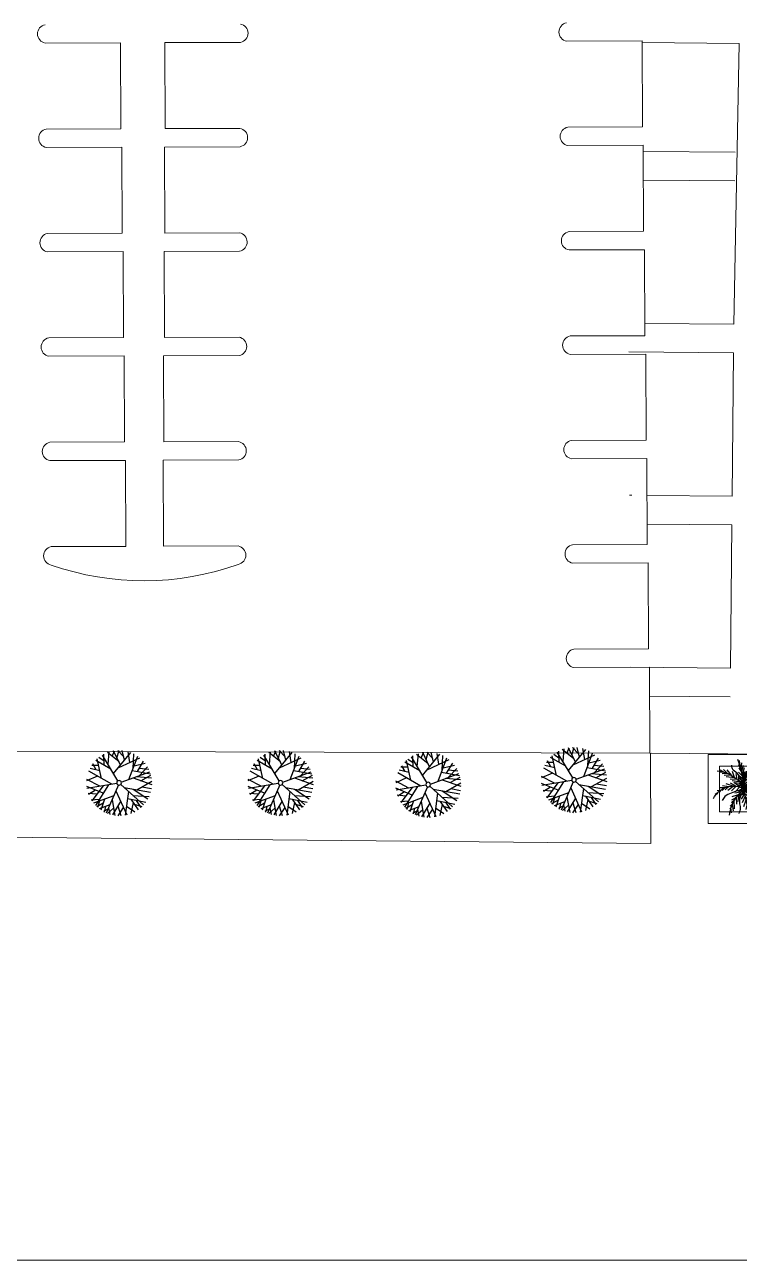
# Model space of a CAD drawing. Header units: millimetres. Extents: x 216896 to 446004, y 63591 to 243769.
# Drawn here: x 236456 to 261370, y 63591 to 106694 of the extents above; entities that cross this region are included whole.
import ezdxf

# ---------------------------------------------------------------- set-up
doc = ezdxf.new("R2010")
doc.units = ezdxf.units.MM
doc.layers.add('concr. box', color=250, linetype='Continuous', lineweight=20)
doc.layers.add('green', color=7, linetype='Continuous', true_color=0x45e718)
doc.layers.add('trees', color=7, linetype='Continuous', true_color=0x547000)
doc.layers.add('line pedestr', color=7, linetype='Continuous', lineweight=5, true_color=0x1c1c1c)

# ---------------------------------------------------------------- blocks, each defined once
blk = doc.blocks.new('A$C19F01AD3')
at = {"color": 0}
for p, q in [((-0.053, 0.401), (-0.557, 0.761)), ((-0.281, 0.137), (-0.489, 0.808)), ((-0.292, 0.682), (-0.444, 0.833)), ((-0.41, 0.656), (-0.413, 0.85)), ((-0.095, 0.686), (-0.355, 0.876)), ((-0.284, 0.566), (-0.306, 0.895)), ((-0.115, 0.82), (-0.22, 0.92)), ((-0.199, 0.762), (-0.197, 0.926)), ((-0.003, 0.066), (-0.132, 0.938)), ((-0.108, 0.772), (-0.021, 0.947)), ((0.036, 0.751), (-0.094, 0.942)), ((-0.071, 0.523), (0.125, 0.94)), ((-0.03, 0.247), (0.451, 0.836)), ((0.181, 0.505), (0.055, 0.946)), ((0.139, 0.654), (0.295, 0.902)), ((0.301, 0.652), (0.208, 0.926)), ((0.327, 0.171), (0.415, 0.854)), ((0.537, 0.448), (0.555, 0.771)), ((-0.365, 0.409), (-0.874, 0.342)), ((-0.056, 0.034), (-0.851, 0.397)), ((-0.537, 0.486), (-0.78, 0.526)), ((-0.603, 0.378), (-0.762, 0.551)), ((-0.427, 0.608), (-0.645, 0.687)), ((-0.423, 0.202), (-0.625, 0.705)), ((0.057, 0.032), (0.844, 0.436)), ((0.354, 0.378), (0.885, 0.344)), ((0.381, 0.592), (0.656, 0.688)), ((0.447, 0.372), (0.728, 0.611)), ((0.581, 0.486), (0.812, 0.493)), ((0.61, 0.361), (0.792, 0.525)), ((-0.191, 0.096), (-0.93, -0.097)), ((-0.514, 0.243), (-0.925, 0.146)), ((-0.649, -0.024), (-0.917, 0.192)), ((-0.519, 0.01), (-0.785, -0.504)), ((0.172, 0.091), (0.947, 0.026)), ((0.438, 0.069), (0.92, 0.232)), ((0.481, 0.25), (0.935, 0.157)), ((0.542, 0.06), (0.9, -0.29)), ((-0.623, -0.191), (-0.916, -0.185)), ((-0.695, -0.33), (-0.891, -0.28)), ((-0.739, -0.188), (-0.874, -0.33)), ((-0.33, -0.318), (-0.818, -0.45)), ((-0.048, -0.045), (-0.672, -0.648)), ((-0.222, -0.214), (0.101, -0.931)), ((0.058, -0.031), (0.774, -0.539)), ((0.25, -0.167), (0.318, -0.882)), ((0.351, -0.239), (0.926, -0.196)), ((0.447, -0.307), (0.864, -0.381)), ((0.513, -0.354), (0.675, -0.657)), ((0.592, -0.221), (0.832, -0.446)), ((0.66, -0.055), (0.944, -0.08)), ((-0.579, -0.491), (-0.753, -0.551)), ((-0.544, -0.376), (-0.636, -0.683)), ((-0.158, -0.58), (-0.551, -0.753)), ((-0.44, -0.424), (-0.504, -0.786)), ((-0.393, -0.684), (-0.371, -0.857)), ((-0.092, -0.504), (-0.391, -0.848)), ((-0.245, -0.681), (-0.239, -0.903)), ((-0.018, -0.666), (-0.154, -0.922)), ((-0.135, -0.408), (0.394, -0.852)), ((0.148, -0.645), (0.016, -0.936)), ((0.282, -0.506), (0.196, -0.916)), ((0.276, -0.444), (0.808, -0.487)), ((0.289, -0.582), (0.583, -0.738)), ((0.426, -0.456), (0.522, -0.782)), ((0.458, -0.563), (0.724, -0.603)), ((-0.066, -0.756), (-0.281, -0.891))]:
    blk.add_line(p, q, dxfattribs=at)
blk.add_circle((0, 0), 0.0659, dxfattribs=at)
blk = doc.blocks.new('PALM')
for points in [[(0.673, 1.652), (0.319, 1.381), (0.356, 1.702)], [(0.671, 1.912), (0.412, 1.592), (0.48, 1.862)], [(-0.814, 1.528), (-0.853, 1.213), (-0.918, 1.278)], [(-0.891, 1.097), (-0.764, 0.976), (-0.708, 1.396)], [(-0.627, 1.261), (-0.64, 0.73), (-0.814, 0.884)], [(-0.8, 0.692), (-0.521, 0.544), (-0.493, 0.967)], [(-0.768, 0.477), (-0.372, 0.352), (-0.408, 0.794)], [(0.368, 0.866), (0.057, 0.47), (-0.143, 0.894)], [(-0.029, 1.129), (0.104, 0.699), (0.404, 1.057)], [(0.507, 1.274), (0.171, 0.954), (0.084, 1.315)], [(0.226, 1.525), (0.235, 1.156), (0.619, 1.454)], [(1.308, 0.655), (0.901, 0.502), (1.018, 0.992)], [(1.13, 1.126), (1.081, 0.719), (1.355, 0.836)], [(1.375, 1.152), (1.202, 0.917), (1.253, 1.263)], [(-1.855, 0.331), (-1.676, 0.223), (-1.743, 0.355)], [(-1.735, 0.098), (-1.478, 0.063), (-1.624, 0.24)], [(-1.581, -0.088), (-1.217, -0.075), (-1.401, 0.104)], [(-1.39, -0.217), (-0.99, -0.144), (-1.212, 0.071)], [(-1.045, 0.081), (-0.721, -0.176), (-1.156, -0.311)], [(-0.895, -0.38), (-0.512, -0.166), (-0.818, 0.12)], [(-0.571, 0.158), (-0.29, -0.12), (-0.659, -0.406)], [(-0.292, 0.588), (-0.242, 0.212), (-0.614, 0.282)], [(-0.38, 0.137), (-0.097, 0.078), (-0.165, 0.347)], [(-0.31, -0.301), (-0.118, -0.058), (-0.301, 0.103)], [(-0.185, 0.659), (0.03, 0.296), (0.31, 0.503)], [(0.234, 0.326), (0.011, 0.128), (-0.145, 0.392)], [(0.393, 0.037), (0.143, 0.038), (0.238, 0.24)], [(0.449, -0.112), (0.198, -0.009), (0.579, 0.182)], [(0.559, 0.121), (0.3, 0.094), (0.378, 0.366)], [(0.725, -0.168), (0.443, -0.049), (0.809, 0.22)], [(0.749, 0.222), (0.465, 0.172), (0.512, 0.473)], [(0.98, 0.328), (0.642, 0.281), (0.673, 0.608)], [(1.003, -0.207), (0.666, -0.048), (1.063, 0.235)], [(0.84, 0.779), (0.765, 0.375), (1.174, 0.453)], [(1.445, -0.17), (0.906, -0.028), (1.281, 0.238)], [(1.675, -0.049), (1.174, 0.017), (1.563, 0.263)], [(1.83, 0.081), (1.503, 0.108), (1.667, 0.282)], [(2.037, 0.301), (1.729, 0.196), (1.871, 0.331)], [(-1.154, -0.773), (-0.634, -0.725), (-0.763, -1.105)], [(-0.549, -0.982), (-0.479, -0.6), (-0.91, -0.61)], [(-0.778, -0.521), (-0.342, -0.468), (-0.345, -0.803)], [(-0.192, -0.602), (-0.206, -0.311), (-0.578, -0.387)], [(-0.402, -0.269), (-0.103, -0.166), (-0.103, -0.432)], [(-0.392, -0.876), (-0.101, -0.659), (0.029, -1.102)], [(-0.375, -0.71), (-0.071, -0.491), (0.001, -0.879)], [(-0.312, -0.529), (-0.048, -0.351), (-0.007, -0.702)], [(-0.252, -0.413), (-0.039, -0.194), (0.021, -0.472)], [(0.221, -0.325), (-0.002, -0.162), (-0.035, -0.46)], [(0.259, -0.529), (0.008, -0.286), (-0.017, -0.621)], [(0.336, -0.732), (0.044, -0.493), (0.044, -0.877)], [(0.044, -0.877), (0.134, -1.117), (0.124, -0.744), (0.471, -0.871)], [(0.234, -0.303), (0.104, -0.056), (0.291, -0.022)], [(0.486, -0.081), (0.226, -0.123), (0.36, -0.384)], [(0.508, -0.497), (0.363, -0.2), (0.657, -0.17)], [(0.816, -0.292), (0.556, -0.313), (0.615, -0.576)], [(0.776, -0.673), (0.702, -0.401), (0.96, -0.406)], [(1.334, -0.671), (0.838, -0.485), (1.138, -0.89)], [(1.41, -0.988), (1.151, -0.707), (1.499, -0.81)], [(-1.535, -1.201), (-1.309, -1.067), (-1.578, -1.057)], [(-1.319, -1.222), (-1.074, -0.98), (-1.417, -0.949)], [(-1.118, -1.209), (-0.833, -0.857), (-1.274, -0.854)], [(-0.378, -1.054), (-0.133, -0.817), (0.012, -1.353)], [(-0.18, -1.651), (-0.234, -1.246), (-0.35, -1.53)], [(-0.345, -1.328), (-0.186, -1.052), (-0.064, -1.508)], [(-0.324, -1.79), (-0.289, -1.445)], [(0.616, -1.092), (0.207, -0.919), (0.279, -1.347)], [(0.488, -1.514), (0.329, -1.11), (0.657, -1.199)], [(0.725, -1.363), (0.477, -1.287), (0.637, -1.586)], [(0.897, -1.662), (0.67, -1.458), (0.781, -1.451)]]:
    blk.add_lwpolyline(points)
for centre, radius, start, end in [((1.508, 1.967), 2.478, 186.80066, 232.53126), ((4.73, -0.354), 4.743, 149.27252, 175.71891), ((-0.384, 1.75), 1.791, 282.3691, 348.27593), ((-0.687, 1.247), 1.424, 206.16776, 298.85274), ((0.545, 2.922), 2.972, 259.43966, 302.1776), ((-1.973, 1.085), 2.252, 276.42414, 331.19944), ((-8.885, 1.027), 8.944, 341.02295, 353.4051), ((1.711, -0.097), 1.714, 176.75049, 249.57163), ((-7.944, -14.345), 16.398, 53.99712, 61.02147)]:
    blk.add_arc(centre, radius, start, end)
for points in [[(0, 0), (-0.315, 0.847), (-0.257, 1.222), (-0.361, 1.564)], [(0, 0), (0.508, 0.628), (0.636, 1.027), (0.656, 1.111)], [(0, 0), (-0.845, 0.266), (-1.235, 0.484), (-1.416, 0.741)], [(0, 0), (-0.459, -0.984), (-0.757, -1.275), (-0.798, -1.501)], [(0, 0), (0.483, -0.69), (0.697, -0.928)]]:
    blk.add_spline(points, degree=3)

msp = doc.modelspace()

# ---------------------------------------------------------------- linework, layer by layer
at = {"layer": 'concr. box'}
for points in [[(262684, 78831), (262684, 81231), (260284, 81231), (260284, 78831)], [(262284, 79231), (262284, 80831), (260684, 80831), (260684, 79231)]]:
    msp.add_lwpolyline(points, close=True, dxfattribs=at)
at = {"layer": 'line pedestr'}
for p, q in [((239800, 106062), (237168, 106052)), ((239800, 106062), (239811, 103062)), ((241346, 106068), (243978, 106077)), ((241346, 106068), (241357, 103068)), ((257982, 106128), (255350, 106119)), ((257982, 106128), (257993, 103128)), ((257982, 106071), (261366, 106040)), ((261176, 96247), (261366, 106040)), ((239811, 103062), (237208, 103052)), ((241357, 103068), (243959, 103077)), ((257993, 103128), (255391, 103119)), ((239842, 102420), (237210, 102411)), ((239842, 102420), (239853, 99420)), ((241331, 102426), (243962, 102435)), ((241331, 102426), (241342, 99426)), ((258024, 102487), (255392, 102477)), ((258024, 102487), (258035, 99487)), ((258025, 102276), (261230, 102247)), ((258029, 101276), (261221, 101247)), ((239853, 99420), (237250, 99411)), ((241342, 99426), (243944, 99435)), ((258035, 99487), (255433, 99477)), ((239884, 98779), (237252, 98769)), ((239884, 98779), (239895, 95779)), ((241315, 98784), (243947, 98794)), ((241315, 98784), (241326, 95784)), ((258066, 98845), (255434, 98836)), ((258066, 98845), (258077, 95845)), ((258076, 96276), (261176, 96247)), ((239895, 95779), (237293, 95769)), ((241326, 95784), (243928, 95794)), ((258077, 95845), (255475, 95836)), ((257523, 95281), (261167, 95248)), ((239926, 95137), (237294, 95128)), ((239926, 95137), (239937, 92137)), ((241299, 95142), (243931, 95152)), ((241299, 95142), (241310, 92142)), ((258108, 95204), (255477, 95194)), ((258108, 95204), (258119, 92204)), ((261122, 90248), (261167, 95248)), ((239937, 92137), (237335, 92128)), ((241310, 92142), (243913, 92152)), ((258119, 92204), (255517, 92194)), ((239968, 91496), (237336, 91486)), ((239968, 91496), (239979, 88496)), ((241284, 91501), (243916, 91510)), ((241284, 91501), (241295, 88501)), ((258151, 91562), (255519, 91552)), ((258151, 91562), (258161, 88562)), ((257541, 90280), (257626, 90279)), ((258155, 90275), (261122, 90248)), ((258159, 89275), (261113, 89248)), ((261067, 84248), (261113, 89248)), ((239979, 88496), (237377, 88486)), ((241295, 88501), (243897, 88510)), ((258161, 88562), (255559, 88553)), ((258193, 87921), (255561, 87911)), ((258193, 87921), (258204, 84921)), ((258204, 84921), (255601, 84911)), ((258235, 84279), (255603, 84269)), ((257563, 84280), (261067, 84248)), ((258235, 84279), (258246, 81279)), ((258239, 83274), (261058, 83248)), ((258246, 81279), (217000, 81408)), ((258275, 81279), (258285, 78133)), ((267016, 81200), (258297, 81279)), ((216896, 78524), (258285, 78133))]:
    msp.add_line(p, q, dxfattribs=at)
msp.add_lwpolyline([(217042, 243769), (446004, 243769), (446004, 63591), (217042, 63591)], close=True, dxfattribs=at)
for centre, radius, start, end in [((237227, 106373), 326, 100.7336, 259.5724), ((243917, 106398), 326, 280.8451, 79.6839), ((255409, 106440), 326, 100.7336, 259.5724), ((237269, 102732), 326, 100.7336, 259.5724), ((243901, 102756), 326, 280.8451, 79.6839), ((255451, 102798), 326, 100.7336, 259.5724), ((237311, 99090), 326, 100.7336, 259.5724), ((243885, 99114), 326, 280.8451, 79.6839), ((255494, 99157), 326, 100.7336, 259.5724), ((237353, 95449), 326, 100.7336, 259.5724), ((243870, 95472), 326, 280.8451, 79.6839), ((255536, 95515), 326, 100.7336, 259.5724), ((237395, 91807), 326, 100.7336, 259.5724), ((243854, 91831), 326, 280.8451, 79.6839), ((255578, 91873), 326, 100.7336, 259.5724), ((237438, 88166), 326, 100.7336, 259.5724), ((243839, 88189), 326, 280.8451, 79.6839), ((255620, 88232), 326, 100.7336, 259.5724), ((240606, 97061), 9765, 250.7013, 289.7162), ((255662, 84590), 326, 100.7336, 259.5724)]:
    msp.add_arc(centre, radius, start, end, dxfattribs=at)

# ---------------------------------------------------------------- block references
at = {"layer": 'green', "xscale": -1210.070298411179, "yscale": 1210.070298446207, "zscale": 1210.070298431063, "rotation": 165.0000000002228}
for p in [(239746, 80248), (245372, 80248), (250523, 80186), (255607, 80353)]:
    msp.add_blockref('A$C19F01AD3', p, dxfattribs=at)
at = {"layer": 'trees', "xscale": -549.9999999781267, "yscale": 550.0000000029113, "zscale": 550, "rotation": 180}
msp.add_blockref('PALM', (261548, 80037), dxfattribs=at)

doc.saveas('drawing.dxf')
